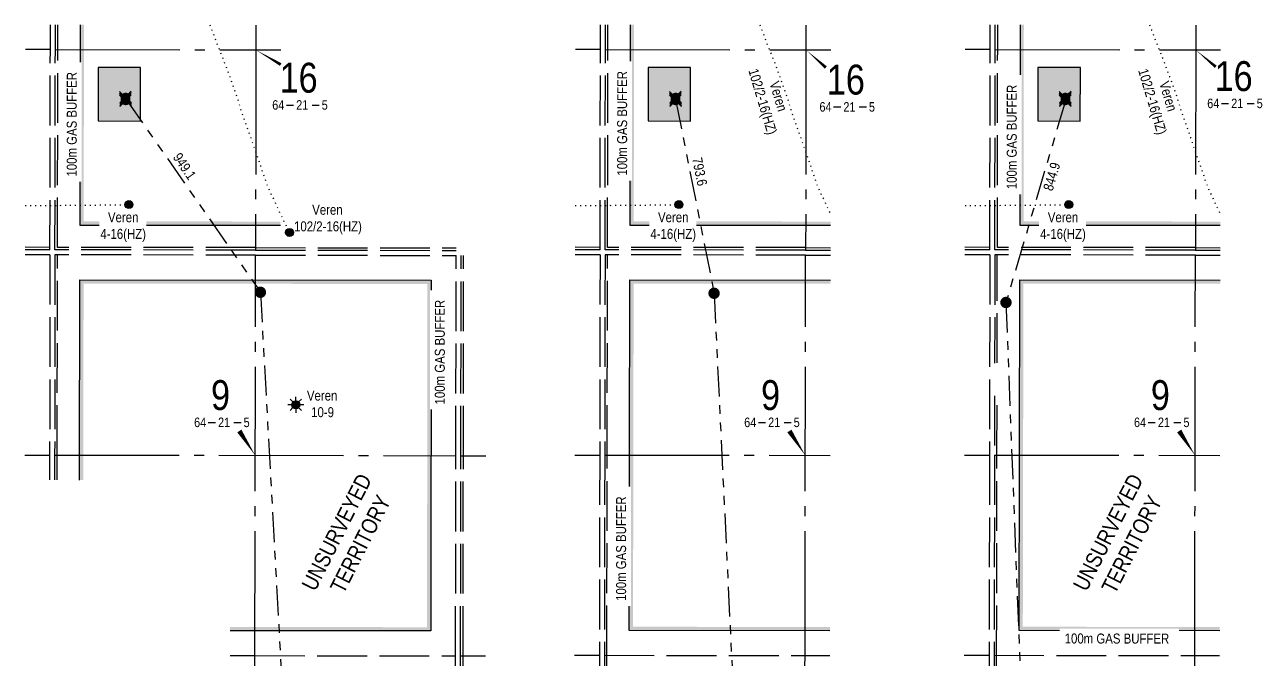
# Model space of a CAD drawing. Extents: x 487952 to 501475, y 6030928 to 6046516.
# Drawn here: x 492273 to 497243, y 6034410 to 6036958 of the extents above; entities that cross this region are included whole.
import ezdxf
from ezdxf.enums import TextEntityAlignment as Align

# ---------------------------------------------------------------- set-up
doc = ezdxf.new("R2010")
doc.units = 0
doc.header["$LTSCALE"] = 5
for name, pattern in [('foc-DOT', [1, 0.2, -0.8]), ('foc-DRILLPATH', [14.75, 6, -1.75, 1.75, -1.75, 1.75, -1.75]), ('foc-QUARTERLINE', [33, 25, -3, 2, -3]), ('foc-UNSURVEYED', [12.5, 10, -2.5])]:
    doc.linetypes.add(name, pattern=pattern)
for name, color, linetype in [('10', 1, 'Continuous'), ('9', 3, 'Continuous'), ('AS-DRILL', 8, 'foc-DOT'), ('AS-DRILL-T', 8, 'Continuous'), ('AS-TARGET-GAS', 182, 'Continuous'), ('AS-TARGET-GAS-H', 181, 'Continuous'), ('F-WS-S', 8, 'Continuous'), ('L-BD', 7, 'Continuous'), ('L-MON', 1, 'Continuous'), ('L-QSEC', 8, 'foc-QUARTERLINE'), ('L-SECLBL', 7, 'Continuous'), ('L-UNS-T', 3, 'Continuous'), ('L-USEC', 7, 'foc-UNSURVEYED'), ('P-PDRILLPATH', 12, 'foc-DRILLPATH'), ('P-PROPOSED', 10, 'Continuous'), ('P-PROPOSED-H', 21, 'Continuous')]:
    doc.layers.add(name, color=color, linetype=linetype)
doc.styles.add('80L', font='ARIALN.TTF', dxfattribs={"height": 40})
doc.styles.add('SIMPLEX', font='ARIALN.TTF')

# ---------------------------------------------------------------- blocks, each defined once
blk = doc.blocks.new('L-SECLBL')
at = {"layer": '9', "color": 7}
for p, q in [((-5.1, -27.8), (-12.3, -27.8)), ((20.7, -27.8), (13.5, -27.8))]:
    blk.add_line(p, q, dxfattribs=at)
at = {"layer": '10', "color": 2, "style": 'SIMPLEX'}
blk.add_attdef('SEC', text='', height=30, dxfattribs=at).set_placement((0, 0), align=Align.MIDDLE)
at = {"layer": '10', "color": 5, "style": '80L'}
blk.add_attdef('TWP', text='', height=9.5, dxfattribs=at).set_placement((-14.4, -27.4), align=Align.MIDDLE_RIGHT)
blk.add_attdef('RGE', text='', height=9.5, dxfattribs=at).set_placement((3.6, -27.4), align=Align.MIDDLE_CENTER)
blk.add_attdef('MER', text='', height=9.5, dxfattribs=at).set_placement((23.2, -27.4), align=Align.MIDDLE_LEFT)
blk = doc.blocks.new('GAS')
h = blk.add_hatch(color=255)
h.dxf.hatch_style = 1
edge = h.paths.add_edge_path()
edge.add_arc((0, 0), 0.9, 0, 360)
for p, q in [((-0.81, 0), (-1.62, 0)), ((-0.57, 0.57), (-1.14, 1.14)), ((0, 0.81), (0, 1.62)), ((0.57, 0.57), (1.14, 1.14)), ((1.62, 0), (0.81, 0)), ((-0.57, -0.57), (-1.14, -1.14)), ((0, -0.81), (0, -1.62)), ((1.14, -1.14), (0.57, -0.57))]:
    blk.add_line(p, q)
blk.add_circle((0, 0), 0.8)
blk = doc.blocks.new('WC')
at = {"layer": 'L-MON'}
h = blk.add_hatch(color=255, dxfattribs=at)
h.dxf.hatch_style = 1
edge = h.paths.add_edge_path()
edge.add_arc((0, 0), 0.9, 0, 360)
at = {"layer": 'L-MON', "color": 240, "flags": 128}
for points in [[(-0.62, 0.5), (-1.23, 1.12)], [(0.52, 0.61), (1.13, 1.21)], [(-1.18, -1.18), (-0.56, -0.57)], [(1.16, -1.18), (0.56, -0.57)]]:
    blk.add_lwpolyline(points, dxfattribs=at)
at = {"layer": 'L-MON', "color": 240}
for radius in [0.8, 0.373]:
    blk.add_circle((0, 0), radius, dxfattribs=at)
blk = doc.blocks.new('plbh')
at = {"layer": 'L-MON'}
h = blk.add_hatch(color=255, dxfattribs=at)
h.dxf.hatch_style = 1
edge = h.paths.add_edge_path()
edge.add_arc((0, 0), 1.16, 0, 360)
h = blk.add_hatch(color=256, dxfattribs=at)
h.dxf.hatch_style = 1
h.paths.add_polyline_path([(-0.96, 0, 1), (0.96, 0, 1)])
h.paths.add_polyline_path([(0.91, 0, -1), (-0.91, 0, -1)], flags=16)
h.paths.add_polyline_path([(0.45, 0, -1), (-0.45, 0, -1)], flags=0)
h = blk.add_hatch(color=256, dxfattribs=at)
h.dxf.hatch_style = 1
h.paths.add_polyline_path([(-0.45, 0, 1), (0.45, 0, 1)])
h.paths.add_polyline_path([(0.4, 0, -1), (-0.4, 0, -1)], flags=16)
at = {"layer": 'L-MON', "color": 240}
for radius in [0.96, 0.91, 0.45, 0.4]:
    blk.add_circle((0, 0), radius, dxfattribs=at)

msp = doc.modelspace()

# ---------------------------------------------------------------- hatches: boundary and pattern name
at = {"layer": 'AS-TARGET-GAS-H'}
h = msp.add_hatch(color=256, dxfattribs=at)
h.dxf.hatch_style = 1
h.paths.add_polyline_path([(492495.967, 6036958.116), (492510.959, 6036958.094), (492509.604, 6036168.985), (493300.02, 6036167.851), (493299.997, 6036152.859), (492494.586, 6036154.014)])
h = msp.add_hatch(color=256, dxfattribs=at)
h.dxf.hatch_style = 1
h.paths.add_polyline_path([(494704.879, 6036958.116), (494719.871, 6036958.094), (494718.516, 6036168.985), (495508.932, 6036167.851), (495508.909, 6036152.859), (494703.498, 6036154.014)])
h = msp.add_hatch(color=256, dxfattribs=at)
h.dxf.hatch_style = 1
h.paths.add_polyline_path([(496270.134, 6036958.116), (496285.126, 6036958.094), (496283.771, 6036168.985), (497074.188, 6036167.851), (497074.165, 6036152.859), (496268.753, 6036154.014)])
h = msp.add_hatch(color=256, dxfattribs=at)
h.dxf.hatch_style = 1
h.paths.add_polyline_path([(492492.831, 6035129.903), (492507.823, 6035129.882), (492509.175, 6035918.998), (493890.204, 6035917.015), (493888.342, 6034538.699), (493097.626, 6034539.818), (493097.603, 6034524.826), (493903.314, 6034523.686), (493905.217, 6035931.985), (492494.209, 6035934.011)])
h = msp.add_hatch(color=256, dxfattribs=at)
h.dxf.hatch_style = 1
h.paths.add_polyline_path([(495506.408, 6034524.543), (495506.431, 6034539.535), (494715.725, 6034540.654), (494718.088, 6035918.998), (495508.546, 6035917.863), (495508.569, 6035932.855), (494703.121, 6035934.011), (494700.707, 6034525.683)])
h = msp.add_hatch(color=256, dxfattribs=at)
h.dxf.hatch_style = 1
h.paths.add_polyline_path([(497071.663, 6034524.543), (497071.686, 6034539.535), (496280.98, 6034540.654), (496283.343, 6035918.998), (497073.801, 6035917.863), (497073.824, 6035932.855), (496268.376, 6035934.011), (496265.962, 6034525.683)])
at = {"layer": 'F-WS-S'}
h = msp.add_hatch(color=256, dxfattribs=at)
h.dxf.hatch_style = 1
edge = h.paths.add_edge_path()
edge.add_arc((493336.343, 6036124.028), 16, 0, 360)
at = {"layer": 'P-PROPOSED-H'}
h = msp.add_hatch(color=256, dxfattribs=at)
h.dxf.hatch_style = 1
h.paths.add_polyline_path([(492738.138, 6036786.647), (492567.527, 6036786.924), (492567.177, 6036571.856), (492737.788, 6036571.578)])
h = msp.add_hatch(color=256, dxfattribs=at)
h.dxf.hatch_style = 1
h.paths.add_polyline_path([(494947.051, 6036786.647), (494776.439, 6036786.924), (494776.089, 6036571.856), (494946.7, 6036571.578)])
h = msp.add_hatch(color=256, dxfattribs=at)
h.dxf.hatch_style = 1
h.paths.add_polyline_path([(496512.306, 6036786.647), (496341.694, 6036786.924), (496341.344, 6036571.856), (496511.955, 6036571.578)])

# ---------------------------------------------------------------- linework, layer by layer
at = {"layer": 'AS-DRILL', "ltscale": 4, "flags": 128}
for points in [[(493016.08, 6036957.367), (493023.794, 6036937.072), (493034.094, 6036910.242), (493044.243, 6036883.293), (493054.812, 6036856.503), (493065.842, 6036830.002), (493076.292, 6036803.212), (493086.361, 6036776.233), (493096.42, 6036749.274), (493106.079, 6036722.095), (493115.688, 6036695.007), (493125.497, 6036667.928), (493133.745, 6036640.313), (493141.953, 6036612.727), (493151.722, 6036585.619), (493161.311, 6036558.41), (493170.98, 6036531.302), (493180.609, 6036504.174), (493189.797, 6036476.896), (493199.216, 6036449.718), (493209.095, 6036422.56), (493218.274, 6036395.432), (493230.077, 6036360.17), (493239.457, 6036333.082), (493249.426, 6036306.263), (493261.167, 6036280.051), (493273.588, 6036254.067), (493285.749, 6036228.084), (493297.789, 6036201.931), (493310.111, 6036175.978), (493322.892, 6036150.404), (493327.246, 6036141.845), (493336.343, 6036124.028)], [(495224.992, 6036957.367), (495232.706, 6036937.072), (495243.006, 6036910.242), (495253.155, 6036883.293), (495263.725, 6036856.503), (495274.755, 6036830.002), (495285.204, 6036803.212), (495295.273, 6036776.233), (495305.333, 6036749.274), (495314.991, 6036722.095), (495324.6, 6036695.007), (495334.409, 6036667.928), (495342.657, 6036640.313), (495350.865, 6036612.727), (495360.634, 6036585.619), (495370.223, 6036558.41), (495379.892, 6036531.302), (495389.521, 6036504.174), (495398.71, 6036476.896), (495408.128, 6036449.718), (495418.007, 6036422.56), (495427.186, 6036395.432), (495438.99, 6036360.17), (495448.369, 6036333.082), (495458.338, 6036306.263), (495470.079, 6036280.051), (495482.5, 6036254.067), (495494.661, 6036228.084), (495506.702, 6036201.931), (495508.975, 6036197.143)], [(496790.247, 6036957.367), (496797.961, 6036937.072), (496808.261, 6036910.242), (496818.41, 6036883.293), (496828.98, 6036856.503), (496840.01, 6036830.002), (496850.459, 6036803.212), (496860.528, 6036776.233), (496870.588, 6036749.274), (496880.246, 6036722.095), (496889.855, 6036695.007), (496899.664, 6036667.928), (496907.912, 6036640.313), (496916.12, 6036612.727), (496925.889, 6036585.619), (496935.478, 6036558.41), (496945.147, 6036531.302), (496954.776, 6036504.174), (496963.965, 6036476.896), (496973.383, 6036449.718), (496983.262, 6036422.56), (496992.441, 6036395.432), (497004.245, 6036360.17), (497013.624, 6036333.082), (497023.593, 6036306.263), (497035.334, 6036280.051), (497047.755, 6036254.067), (497059.916, 6036228.084), (497071.957, 6036201.931), (497074.23, 6036197.143)], [(492274.716, 6036232.083), (492291.838, 6036232.468), (492319.35, 6036232.963), (492346.72, 6036233.058), (492374.279, 6036232.893), (492401.84, 6036232.947), (492456.901, 6036233.346), (492484.422, 6036233.721), (492511.953, 6036234.006), (492539.473, 6036234.13), (492567.084, 6036234.495), (492622.237, 6036235.344), (492649.178, 6036235.61), (492691.179, 6036236.035)], [(494483.628, 6036232.083), (494500.75, 6036232.468), (494528.262, 6036232.963), (494555.632, 6036233.058), (494583.192, 6036232.893), (494610.752, 6036232.947), (494665.813, 6036233.346), (494693.334, 6036233.721), (494720.865, 6036234.006), (494748.385, 6036234.13), (494775.996, 6036234.495), (494831.149, 6036235.344), (494858.09, 6036235.61), (494900.091, 6036236.035)], [(496048.883, 6036232.083), (496066.005, 6036232.468), (496093.517, 6036232.963), (496120.887, 6036233.058), (496148.447, 6036232.893), (496176.007, 6036232.947), (496231.068, 6036233.346), (496258.589, 6036233.721), (496286.12, 6036234.006), (496313.641, 6036234.13), (496341.252, 6036234.495), (496396.404, 6036235.344), (496423.345, 6036235.61), (496465.346, 6036236.035)]]:
    msp.add_lwpolyline(points, dxfattribs=at)
at = {"layer": 'AS-TARGET-GAS', "ltscale": 4, "flags": 128}
for points in [[(492495.967, 6036958.116), (492494.586, 6036154.014), (493299.997, 6036152.859)], [(494704.879, 6036958.116), (494703.498, 6036154.014), (495508.909, 6036152.859)], [(496270.134, 6036958.116), (496268.753, 6036154.014), (497074.165, 6036152.859)], [(492492.831, 6035129.903), (492494.209, 6035934.011), (493905.217, 6035931.985), (493903.314, 6034523.686), (493097.603, 6034524.826)], [(495506.408, 6034524.543), (494700.707, 6034525.683), (494703.121, 6035934.011), (495508.569, 6035932.855)], [(497071.663, 6034524.543), (496265.962, 6034525.683), (496268.376, 6035934.011), (497073.824, 6035932.855)]]:
    msp.add_lwpolyline(points, dxfattribs=at)
at = {"layer": 'F-WS-S'}
msp.add_circle((493336.343, 6036124.028), 16, dxfattribs=at)
at = {"layer": 'L-QSEC', "ltscale": 4, "flags": 128}
for points in [[(493201.282, 6036957.1), (493201.129, 6036857.152)], [(495410.194, 6036957.1), (495410.041, 6036857.152)], [(496975.449, 6036957.1), (496975.296, 6036857.152)], [(492375.738, 6036858.345), (492275.79, 6036858.485)], [(492395.844, 6036858.315), (493201.129, 6036857.152)], [(493201.129, 6036857.152), (493199.896, 6036053.052)], [(493201.129, 6036857.152), (493301.077, 6036857.007)], [(494584.65, 6036858.345), (494484.703, 6036858.485)], [(494604.757, 6036858.315), (495410.041, 6036857.152)], [(495410.041, 6036857.152), (495408.808, 6036053.052)], [(495410.041, 6036857.152), (495509.989, 6036857.007)], [(496149.905, 6036858.345), (496049.958, 6036858.485)], [(496170.012, 6036858.315), (496975.296, 6036857.152)], [(496975.296, 6036857.152), (496974.063, 6036053.052)], [(496975.296, 6036857.152), (497075.244, 6036857.007)], [(493197.401, 6034424.739), (493199.865, 6036032.945)], [(495406.313, 6034424.739), (495408.777, 6036032.945)], [(496971.568, 6034424.739), (496974.033, 6036032.945)], [(492272.997, 6035230.165), (492372.945, 6035230.023)], [(492393.055, 6035229.994), (494004.213, 6035227.692)], [(494024.323, 6035227.665), (494124.268, 6035227.53)], [(494481.909, 6035230.165), (494581.858, 6035230.023)], [(494601.967, 6035229.994), (495507.489, 6035228.7)], [(496047.164, 6035230.165), (496147.113, 6035230.023)], [(496167.222, 6035229.994), (497072.744, 6035228.7)], [(493196.317, 6033717.75), (493197.401, 6034424.739)], [(495405.229, 6033717.75), (495406.313, 6034424.739)], [(496970.484, 6033717.75), (496971.568, 6034424.739)]]:
    msp.add_lwpolyline(points, dxfattribs=at)
at = {"layer": 'L-SECLBL', "ltscale": 4, "flags": 128}
for points in [[(493300.856, 6036798.526, 11.994, 0, 0), (493201.129, 6036857.152, 0, 0, 0)], [(495490.121, 6036786.654, 11.994, 0, 0), (495410.041, 6036857.152, 0, 0, 0)], [(497055.831, 6036789.362, 11.994, 0, 0), (496975.296, 6036857.152, 0, 0, 0)], [(493198.633, 6035228.843, 0, 19.99, 0), (493134.718, 6035326.671, 0, 0, 0)], [(495407.545, 6035228.843, 0, 19.99, 0), (495343.63, 6035326.671, 0, 0, 0)], [(496972.8, 6035228.843, 0, 19.99, 0), (496908.885, 6035326.671, 0, 0, 0)]]:
    msp.add_lwpolyline(points, format="xyseb", dxfattribs=at)
at = {"layer": 'L-USEC', "ltscale": 4, "flags": 128}
for points in [[(492375.738, 6036858.345), (492375.91, 6036958.292)], [(492395.848, 6036858.31), (492396.019, 6036958.263)], [(492405.898, 6036858.293), (492406.069, 6036958.249)], [(494584.65, 6036858.345), (494584.822, 6036958.292)], [(494604.76, 6036858.31), (494604.931, 6036958.263)], [(494614.81, 6036858.293), (494614.981, 6036958.249)], [(496149.905, 6036858.345), (496150.077, 6036958.292)], [(496170.015, 6036858.31), (496170.186, 6036958.263)], [(496180.065, 6036858.293), (496180.236, 6036958.249)], [(492374.36, 6036054.238), (492375.738, 6036858.345)], [(492394.467, 6036054.209), (492395.844, 6036858.31)], [(492404.537, 6036064.248), (492405.898, 6036858.293)], [(494583.272, 6036054.238), (494584.65, 6036858.345)], [(494603.379, 6036054.209), (494604.757, 6036858.31)], [(494613.449, 6036064.248), (494614.81, 6036858.293)], [(496148.527, 6036054.238), (496149.905, 6036858.345)], [(496168.634, 6036054.209), (496170.012, 6036858.31)], [(496178.704, 6036064.248), (496180.065, 6036858.293)], [(492374.326, 6036034.132), (492274.376, 6036034.272)], [(492374.354, 6036054.238), (492274.411, 6036054.379)], [(492374.368, 6036064.291), (492274.428, 6036064.432)], [(492374.326, 6036034.132), (492372.945, 6035230.022)], [(492374.36, 6036054.238), (492374.355, 6036054.238)], [(492374.377, 6036064.291), (492374.369, 6036064.291)], [(492394.435, 6036034.097), (492393.055, 6035229.988)], [(493199.865, 6036032.945), (492394.432, 6036034.103)], [(493199.894, 6036053.052), (492394.467, 6036054.209)], [(492403.105, 6035229.979), (492404.485, 6036034.088)], [(493199.909, 6036063.105), (492404.537, 6036064.248)], [(493199.865, 6036032.945), (494005.3, 6036031.79)], [(493199.894, 6036053.055), (494005.328, 6036051.899)], [(493199.909, 6036063.11), (494005.343, 6036061.954)], [(494004.213, 6035227.692), (494005.3, 6036031.79)], [(494024.323, 6035227.665), (494025.409, 6036031.763)], [(494034.377, 6035227.651), (494035.464, 6036031.749)], [(494583.238, 6036034.132), (494483.289, 6036034.272)], [(494583.266, 6036054.238), (494483.323, 6036054.379)], [(494583.28, 6036064.291), (494483.34, 6036064.432)], [(494583.238, 6036034.132), (494581.858, 6035230.022)], [(494583.272, 6036054.238), (494583.267, 6036054.238)], [(494583.29, 6036064.291), (494583.281, 6036064.291)], [(494603.347, 6036034.097), (494601.967, 6035229.988)], [(495408.777, 6036032.945), (494603.344, 6036034.103)], [(495408.806, 6036053.052), (494603.379, 6036054.209)], [(494612.017, 6035229.979), (494613.397, 6036034.088)], [(495408.821, 6036063.105), (494613.449, 6036064.248)], [(495408.777, 6036032.945), (495508.722, 6036032.802)], [(495408.806, 6036053.055), (495508.753, 6036052.912)], [(495408.821, 6036063.11), (495508.769, 6036062.966)], [(496148.493, 6036034.132), (496048.544, 6036034.272)], [(496148.521, 6036054.238), (496048.578, 6036054.379)], [(496148.535, 6036064.291), (496048.595, 6036064.432)], [(496148.493, 6036034.132), (496147.113, 6035230.022)], [(496148.527, 6036054.238), (496148.522, 6036054.238)], [(496148.545, 6036064.291), (496148.536, 6036064.291)], [(496168.603, 6036034.097), (496167.857, 6035599.664)], [(496974.033, 6036032.945), (496168.599, 6036034.103)], [(496974.061, 6036053.052), (496168.634, 6036054.209)], [(496177.907, 6035600.051), (496178.652, 6036034.088)], [(496974.076, 6036063.105), (496178.704, 6036064.248)], [(496974.033, 6036032.945), (497073.978, 6036032.802)], [(496974.061, 6036053.055), (497074.008, 6036052.912)], [(496974.076, 6036063.11), (497074.024, 6036062.966)], [(496167.631, 6035468.235), (496167.222, 6035229.988)], [(496177.272, 6035229.979), (496177.682, 6035468.622)], [(492372.945, 6035230.022), (492372.774, 6035130.075)], [(492393.055, 6035229.988), (492392.883, 6035130.046)], [(492402.933, 6035130.032), (492403.105, 6035229.979)], [(494003.127, 6034423.597), (494004.213, 6035227.692)], [(494023.236, 6034423.569), (494024.323, 6035227.665)], [(494033.291, 6034423.556), (494034.377, 6035227.651)], [(494581.858, 6035230.022), (494580.479, 6034425.911)], [(494601.967, 6035229.988), (494600.588, 6034425.877)], [(494610.638, 6034425.87), (494612.017, 6035229.979)], [(496147.113, 6035230.022), (496145.734, 6034425.911)], [(496167.222, 6035229.988), (496165.843, 6034425.877)], [(496175.893, 6034425.87), (496177.272, 6035229.979)], [(493097.45, 6034424.881), (493197.401, 6034424.739)], [(493197.401, 6034424.739), (494003.127, 6034423.597)], [(494002.041, 6033619.501), (494003.127, 6034423.597)], [(494022.151, 6033619.474), (494023.236, 6034423.569)], [(494023.236, 6034423.569), (494123.178, 6034423.434)], [(494032.205, 6033619.46), (494033.291, 6034423.556)], [(494480.529, 6034426.051), (494580.479, 6034425.911)], [(494580.479, 6034425.911), (494579.1, 6033621.8)], [(494600.588, 6034425.877), (494599.21, 6033621.766)], [(494600.588, 6034425.884), (495406.313, 6034424.739)], [(494609.26, 6033621.758), (494610.638, 6034425.87)], [(495406.313, 6034424.739), (495506.255, 6034424.597)], [(496045.784, 6034426.051), (496145.734, 6034425.911)], [(496145.734, 6034425.911), (496144.355, 6033621.8)], [(496165.843, 6034425.877), (496164.465, 6033621.766)], [(496165.843, 6034425.884), (496971.568, 6034424.739)], [(496174.515, 6033621.758), (496175.893, 6034425.87)], [(496971.568, 6034424.739), (497071.51, 6034424.597)]]:
    msp.add_lwpolyline(points, dxfattribs=at)
at = {"layer": 'P-PDRILLPATH', "ltscale": 4, "flags": 128}
for points in [[(492677.868, 6036662.769), (493219.272, 6035883.87)], [(494886.772, 6036657.851), (495041.181, 6035879.87)], [(493219.272, 6035883.87), (493472.543, 6031287.809)], [(495041.181, 6035879.87), (495262.06, 6031288.4)], [(496213.436, 6035842.876), (496388.938, 6031289.018)]]:
    msp.add_lwpolyline(points, dxfattribs=at)
at = {"layer": 'P-PROPOSED', "ltscale": 4, "flags": 128}
for points in [[(492738.138, 6036786.647), (492567.527, 6036786.924), (492567.177, 6036571.856), (492737.788, 6036571.578)], [(494947.051, 6036786.647), (494776.439, 6036786.924), (494776.089, 6036571.856), (494946.7, 6036571.578)], [(496512.306, 6036786.647), (496341.694, 6036786.924), (496341.344, 6036571.856), (496511.955, 6036571.578)]]:
    msp.add_lwpolyline(points, close=True, dxfattribs=at)

# ---------------------------------------------------------------- block references
at = {"layer": 'F-WS-S', "color": 6, "xscale": 19.98962000000002, "yscale": 19.98962000000002, "zscale": 19.98962000000002}
msp.add_blockref('GAS', (493361.501, 6035431.958), dxfattribs=at)
at = {"layer": 'L-MON', "color": 6}
for name, p, xscale, yscale, zscale in [('WC', (492677.852, 6036652.934), 19.98962000000001, 19.98962000000001, 19.98962000000001), ('WC', (492677.86, 6036657.851), 19.98962000000001, 19.98962000000001, 19.98962000000001), ('WC', (492677.868, 6036662.769), 19.98962000000001, 19.98962000000001, 19.98962000000001), ('WC', (492677.876, 6036667.686), 19.98962000000001, 19.98962000000001, 19.98962000000001), ('WC', (494886.764, 6036652.934), 19.98962000000001, 19.98962000000001, 19.98962000000001), ('WC', (494886.772, 6036657.851), 19.98962000000001, 19.98962000000001, 19.98962000000001), ('WC', (494886.78, 6036662.769), 19.98962000000001, 19.98962000000001, 19.98962000000001), ('WC', (494886.788, 6036667.686), 19.98962000000001, 19.98962000000001, 19.98962000000001), ('WC', (496452.019, 6036652.934), 19.98962000000001, 19.98962000000001, 19.98962000000001), ('WC', (496452.027, 6036657.851), 19.98962000000001, 19.98962000000001, 19.98962000000001), ('WC', (496452.035, 6036662.769), 19.98962000000001, 19.98962000000001, 19.98962000000001), ('WC', (496452.043, 6036667.686), 19.98962000000001, 19.98962000000001, 19.98962000000001), ('plbh', (493219.272, 6035883.87), 19.98962000000002, 19.98962000000002, 19.98962000000002), ('plbh', (495041.181, 6035879.87), 19.98962000000002, 19.98962000000002, 19.98962000000002), ('plbh', (496213.436, 6035842.876), 19.98962000000002, 19.98962000000002, 19.98962000000002)]:
    msp.add_blockref(name, p, dxfattribs=dict(at, xscale=xscale, yscale=yscale, zscale=zscale))
at = {"layer": 'L-SECLBL', "xscale": 3.997924000000006, "yscale": 3.997924000000006, "zscale": 3.997924000000006}
for p, values in [((493372.797, 6036745.73), {'SEC': '16', 'TWP': '64', 'RGE': '21', 'MER': '5'}), ((495570.34, 6036737.981), {'SEC': '16', 'TWP': '64', 'RGE': '21', 'MER': '5'}), ((497127.537, 6036752.089), {'SEC': '16', 'TWP': '64', 'RGE': '21', 'MER': '5'}), ((493059.187, 6035471.11), {'SEC': '9', 'TWP': '64', 'RGE': '21', 'MER': '5'}), ((495268.099, 6035471.11), {'SEC': '9', 'TWP': '64', 'RGE': '21', 'MER': '5'}), ((496833.355, 6035471.11), {'SEC': '9', 'TWP': '64', 'RGE': '21', 'MER': '5'})]:
    msp.add_blockref('L-SECLBL', p, dxfattribs=at).add_auto_attribs(values)

# ---------------------------------------------------------------- texts
at = {"layer": 'AS-DRILL-T', "char_height": 40, "attachment_point": 1, "rotation": 286.629302, "style": '80L'}
for insert in [(495314.187, 6036692.982), (496879.442, 6036692.982)]:
    msp.add_mtext_dynamic_manual_height_columns('\\pi-44.11439;Veren\\P\\pi-117.08847;102/2-16(HZ)', width=30.59795, gutter_width=50, heights=[0], dxfattribs=dict(at, insert=insert))
at = {"layer": 'AS-DRILL-T', "char_height": 40, "attachment_point": 1, "style": '80L'}
for s, insert in [('\\pi-44.11439;Veren\\P\\pi-117.08847;102/2-16(HZ)', (493471.522, 6036235.289)), ('\\pi-44.11439;Veren\\P\\pi-27.06119;10-9', (493450.248, 6035489.021))]:
    msp.add_mtext_dynamic_manual_height_columns(s, width=30.59795, gutter_width=50, heights=[0], dxfattribs=dict(at, insert=insert))
at = {"layer": 'L-BD', "color": 5, "style": '80L'}
for s, rotation, p in [('949.1', 304.4658, (492914.922, 6036390.038)), ('793.6', 281.0881, (494983.695, 6036368.388)), ('844.9', 73.7744, (496396.983, 6036348.58))]:
    msp.add_text(s, height=39.9792, rotation=rotation, dxfattribs=at).set_placement(p, align=Align.MIDDLE)

# ---------------------------------------------------------------- next in the draw order: texts
at = {"layer": 'AS-DRILL-T', "char_height": 40, "attachment_point": 1, "style": '80L', "bg_fill": 3, "box_fill_scale": 1.1, "bg_fill_color": 256, "bg_fill_transparency": 0}
for insert in [(492576.078, 6036205.161), (494784.99, 6036205.161), (496350.245, 6036205.161)]:
    msp.add_mtext_dynamic_manual_height_columns('\\pi31.07916;Veren\\P\\pi0.50617;4-16(HZ)', width=180.98506, gutter_width=50, heights=[0], dxfattribs=dict(at, insert=insert))
at = {"layer": 'AS-TARGET-GAS', "ltscale": 4, "char_height": 39.97924, "attachment_point": 1, "style": '80L', "bg_fill": 2}
for insert, rotation in [((492441.744, 6036348.612), 90), ((494652.025, 6036352.27), 90), ((493919.817, 6035433.649), 90), ((494647.809, 6034644.363), 90), ((496449.116, 6034513.505), 359.919271)]:
    msp.add_mtext_dynamic_manual_height_columns('\\pt399.7924;100m GAS BUFFER', width=438.62686, gutter_width=47.5, heights=[0], dxfattribs=dict(at, insert=insert, rotation=rotation))
at = {"layer": 'L-UNS-T', "color": 3, "char_height": 63.96679, "attachment_point": 5, "rotation": 63.115199, "style": '80L', "bg_fill": 2}
for insert in [(493573.625, 6034896.481), (496671.334, 6034895.64)]:
    msp.add_mtext_dynamic_manual_height_columns('UNSURVEYED TERRITORY', width=126.34814, gutter_width=47.475, heights=[0], dxfattribs=dict(at, insert=insert))

# ---------------------------------------------------------------- next in the draw order: hatches: boundary and pattern name
at = {"layer": 'F-WS-S'}
h = msp.add_hatch(color=256, dxfattribs=at)
h.dxf.hatch_style = 1
edge = h.paths.add_edge_path()
edge.add_arc((492691.179, 6036236.035), 16, 0, 360)
h = msp.add_hatch(color=256, dxfattribs=at)
h.dxf.hatch_style = 1
edge = h.paths.add_edge_path()
edge.add_arc((494900.091, 6036236.035), 16, 0, 360)
h = msp.add_hatch(color=256, dxfattribs=at)
h.dxf.hatch_style = 1
edge = h.paths.add_edge_path()
edge.add_arc((496465.346, 6036236.035), 16, 0, 360)

# ---------------------------------------------------------------- next in the draw order: linework, layer by layer
for centre in [(492691.179, 6036236.035), (494900.091, 6036236.035), (496465.346, 6036236.035)]:
    msp.add_circle(centre, 16, dxfattribs=at)
at = {"layer": 'P-PDRILLPATH', "ltscale": 4, "flags": 128}
msp.add_lwpolyline([(496452.019, 6036652.934), (496213.436, 6035842.876)], dxfattribs=at)

# ---------------------------------------------------------------- next in the draw order: texts
at = {"layer": 'AS-TARGET-GAS', "ltscale": 4, "insert": (496216.621, 6036297.737), "char_height": 39.97924, "attachment_point": 1, "rotation": 90, "style": '80L', "bg_fill": 2}
msp.add_mtext_dynamic_manual_height_columns('\\pt399.7924;100m GAS BUFFER', width=438.62686, gutter_width=47.5, heights=[0], dxfattribs=at)

doc.saveas('drawing.dxf')
